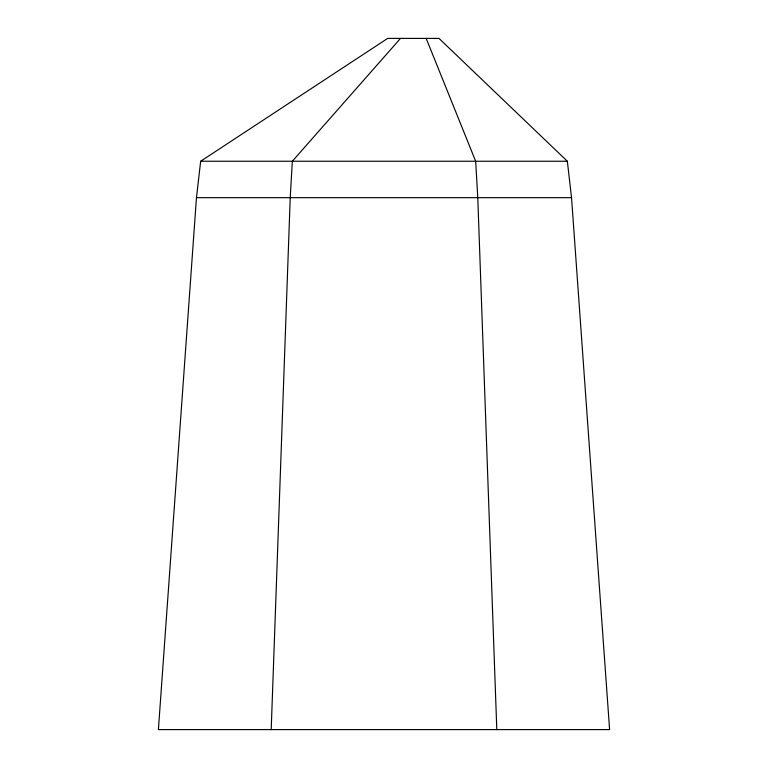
<?xml version="1.0" encoding="UTF-8"?>
<svg xmlns="http://www.w3.org/2000/svg" width="768" height="768" viewBox="0 0 768 768"><rect width="100%" height="100%" fill="white"/><g stroke="black" fill="none" stroke-linecap="round" stroke-linejoin="round"><path stroke-width="1.15" d="M271.2 729.6L290.227 197.664L292.33 161.242L400.502 38.4M196.464 197.664L158.4 729.6L609.6 729.6L571.536 197.664L567.341 161.242L438.998 38.4L387.667 38.4L200.659 161.242L196.464 197.664L571.536 197.664M200.659 161.242L567.341 161.242M426.173 38.4L475.67 161.242L477.773 197.664L496.8 729.6"/></g></svg>
